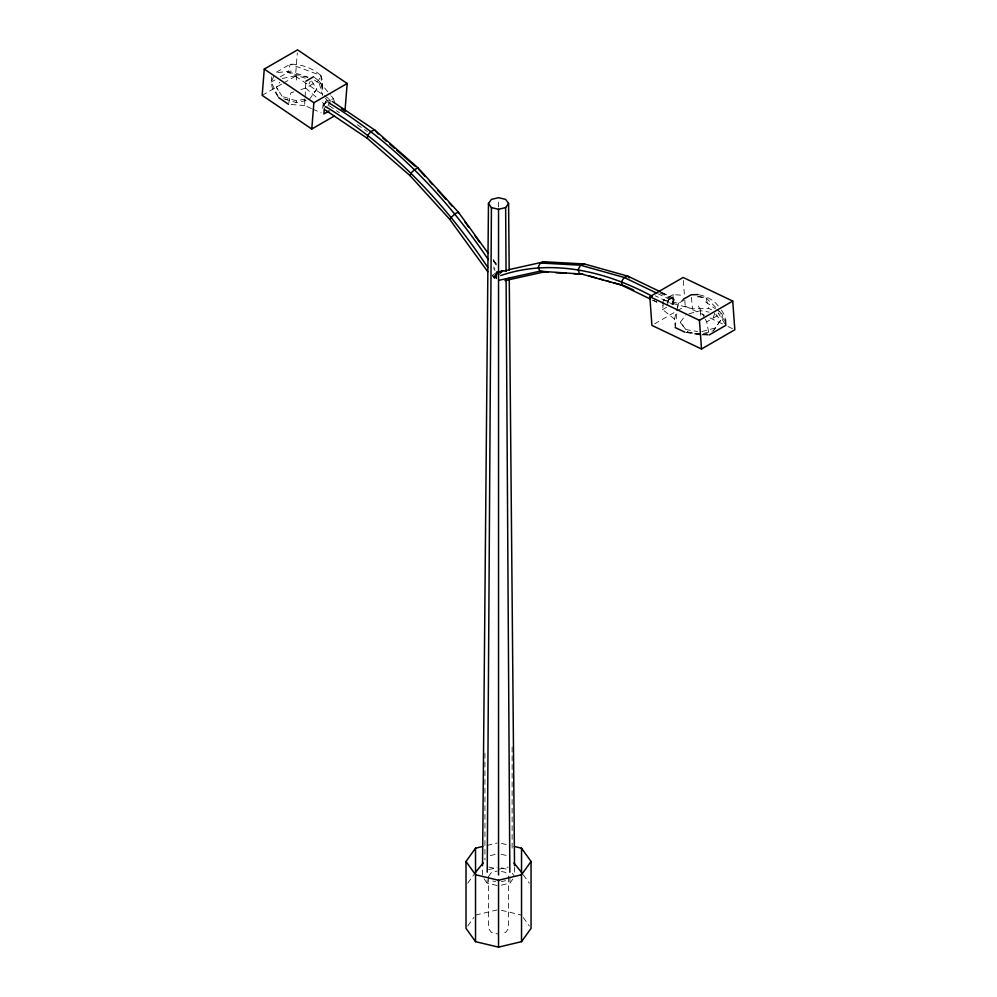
<?xml version="1.0" encoding="UTF-8"?>
<svg xmlns="http://www.w3.org/2000/svg" width="997" height="997" viewBox="0 0 997 997"><rect width="100%" height="100%" fill="white"/><g stroke="black" fill="none" stroke-linecap="round" stroke-linejoin="round"><path stroke-width="0.75" stroke-dasharray="4.99 3.74" d="M488.468 877.036L488.468 928.369L491.421 932.482L498.537 934.177M498.537 207.027L498.537 200.796M508.595 877.036L508.595 928.369L505.641 932.482L501.379 933.504M497.104 885.51L487.147 883.13L487.184 876.899M323.95 106.779L323.988 103.912L320.548 100.946M482.448 875.005L482.523 867.228M305.119 96.809L305.842 81.231M296.358 79.984L296.62 75.473L306.615 78.564M311.488 108.536L304.596 105.545L305.032 98.267M675.218 327.564L677.299 309.269M322.716 108.287L322.978 104.872L326.081 101.033L329.708 99.675M277.939 96.472L272.293 88.023L271.172 82.09L271.595 76.856M283.497 83.063L295.486 76.146L297.318 52.941M663.354 302.727L662.681 309.544L674.508 319.102L675.094 326.156M329.808 104.112L330.244 100.223L326.069 100.934L322.903 106.567M495.534 278.263L496.344 272.007L503.934 270.324M305.119 99.052L296.533 100.871L296.009 102.529M677.599 307.786L678.471 303.337L683.431 299.225M674.508 319.102L676.302 311.936M676.664 310.503L678.471 303.337L683.63 300.359M713.428 317.37L714.749 313.058M667.13 305.568L669.174 299.112L672.9 297.829L674.77 300.222L673.374 304.521L655.291 295.822M671.966 304.696L673.598 299.549L669.174 299.112L658.257 293.866M662.27 303.823L663.628 299.997L673.012 294.589L683.718 295.349M667.591 302.59L669.137 299.013L673.586 298.452L673.76 304.073M497.428 273.776L496.207 276.555L497.378 279.197M278.113 96.373L271.172 82.09L274.138 75.473M309.082 83.922L310.291 81.243M291.411 71.099L275.322 72.818L290.301 64.169C301.48 64.132 312.46 68.083 320.86 75.485L318.529 80.645L305.643 88.085L299.736 89.967M326.081 101.033L323.34 107.078L327.377 107.277M327.926 106.068L329.571 102.442M703.471 333.459L713.378 330.78L720.644 320.286L715.734 314.267M720.644 320.286L713.378 330.78M278.325 90.403L276.356 87.175L279.746 82.203M311.637 81.056L316.797 89.169L309.033 99.899M667.08 302.128L669.174 299.112M467.743 883.192L473.799 874.743M488.468 876.562L491.421 872.45L497.104 871.091M467.743 925.964L473.799 917.514M501.379 885.174L509.916 883.13L513.056 878.743M700.953 335.129L687.918 332.088L680.203 322.367L686.148 314.529M314.329 92.173L316.797 89.169M502.251 271.957L494.288 278.25L492.468 275.745M492.231 275.035L494.026 277.502L498.824 273.502M496.88 275.01L493.926 277.34L494.288 278.25M493.166 274.798L497.204 271.907L493.615 266.959M493.241 276.219L497.316 273.677L493.677 268.667M271.172 82.09L275.022 79.872M280.145 76.906L287.834 72.469L297.193 73.653L307.998 77.143M262.174 95.363L282.163 83.835M331.39 96.111L333.372 98.491L323.988 103.912L324.224 107.502M666.594 307.288L662.681 309.544L662.369 305.256M654.58 323.851L675.891 311.55M677.225 310.777L685.226 306.166L704.505 315.351M708.618 332.051L706.699 321.869L721.678 313.22L723.984 319.962M494.026 277.502L496.892 276.543M293.841 91.849L290.887 92.796L288.482 104.286L304.596 105.545M498.051 272.38L502.114 271.147L505.342 273.764M689.014 313.756L700.467 310.678L709.041 312.098M701.813 331.602L714.699 328.125M702.349 334.743L709.353 332.861M487.035 845.444L497.092 843.038M490.287 855.6L498.537 853.631M488.567 869.646L497.104 867.602M498.537 869.322L508.146 867.029M501.379 881.684L505.641 880.663M475.532 915.096L497.092 909.937M496.456 278.911L496.444 272.119L504.021 270.436M501.067 271.72L504.083 271.047M282.301 78.489L296.62 75.473M306.204 100.498L296.296 102.591L283.572 98.653L276.356 87.175M496.344 272.007L500.27 271.683M673.112 303.524L673.012 294.589L673.112 303.524L692.404 308.771L708.518 308.335L712.693 310.316M707.833 334.942L699.807 334.842L686.434 332.462M496.444 272.119L502.027 272.742M686.472 332.375L701.601 334.095M703.122 334.269L709.166 334.967M697.264 296.707L706.113 297.904L718.563 310.154M680.203 322.367L686.098 329.596L697.526 331.502M700.642 334.219L687.918 332.088L686.098 329.596M699.333 294.825C706.786 296.396 714.201 300.321 718.737 306.59M698.635 296.333L706.113 297.904L708.518 308.335M663.628 299.997L678.471 303.337M501.404 843.387L510.028 845.444M501.279 854.279L508.146 855.924M501.379 867.951L508.495 869.646M488.916 867.029L497.154 868.998M501.379 871.428L505.641 872.45L508.595 876.562M492.842 880.999L495.683 881.684M501.404 910.286L521.531 915.096M307.774 77.392L287.834 72.469L290.301 64.169L320.86 75.485L322.193 79.822L322.903 89.979L321.508 84.633L318.529 80.645L313.569 76.769M296.533 100.871L282.251 96.447L283.572 98.653M284.918 99.077L287.61 99.937M312.859 109.147L321.134 112.736M710.026 317.981L722.426 323.888M727.935 326.505L733.443 329.135M662.008 292.582L672.9 297.829M661.26 292.52L673.586 298.452M659.939 292.968L674.77 300.222M652.674 300.06L656.861 302.079M652.711 300.147L656.886 302.153M329.234 105.832L339.404 112.686M357.2 124.675L367.37 131.529M314.479 80.096L321.782 85.057L322.492 95.214L318.529 80.645L330.406 94.914M295.486 76.146L331.091 100.298M705.589 301.917L715.497 308.871M716.731 309.743L721.678 313.22L719.61 311.176M305.643 88.085L319.401 99.949M325.446 98.391L327.415 100.51M724.707 320.473L718.264 312.971L725.828 325.346M493.241 259.544L496.842 264.517M493.316 260.329L496.905 265.264M493.241 260.952L497.191 266.349M523.263 874.743L529.32 883.192M512.271 873.272L514.626 876.562M523.263 917.514L529.32 925.964M484.006 878.743L487.147 883.13M721.404 310.017L724.296 314.765L725.405 319.638M698.399 306.079L704.617 317.931M705.315 319.239L706.699 321.869M333.372 98.491L334.73 102.679M320.86 75.485L321.782 85.057M691.469 297.33L692.404 308.771M683.356 280.493L684.677 298.614M684.777 300.122L685.226 306.166M700.467 310.678L700.704 315.251M514.539 867.228L514.614 875.005M509.878 876.899L509.916 883.13M512.122 747.052L512.122 850.653M484.941 753.246L484.941 859.925"/><path stroke-width="1.5" d="M498.537 874.967L498.537 209.295L491.421 207.6L488.468 203.488L491.421 199.388L498.537 197.68L505.641 199.388L508.595 203.488L509.193 270.337M487.221 872.238L491.421 207.6M482.536 865.67L488.468 203.488M345.087 109.782L347.168 83.499L297.567 49.85L264.267 69.08L262.174 95.363L311.774 129.012L334.431 115.939M311.774 129.012L313.868 102.728L347.168 83.499M324.299 108.71L323.888 113.945L329.11 110.929M487.757 271.72L449.56 219.103L410.091 175.709L367.307 138.334L367.831 135.094L371.096 131.367L374.66 129.959L418.154 167.982L458.333 212.137L487.932 252.914M410.091 175.709L411.125 172.917L414.715 169.478L418.154 167.982M449.56 219.103L454.993 213.769L458.333 212.137L458.583 213.221M506.052 271.421L505.641 207.6L508.595 203.488M514.34 846.478L521.531 848.198L531.052 861.47L531.052 928.369L521.531 941.654L498.537 947.15L475.532 941.654L466.01 928.369L466.01 861.47L475.532 848.198L482.722 846.478M531.052 861.47L521.531 874.755L498.537 880.251L475.532 874.755L466.01 861.47M475.532 872.325L483.184 862.953M305.842 81.231L313.569 76.769M649.832 296.695L683.132 277.465L732.733 301.094L734.826 329.783L701.514 349.012L651.913 325.396L649.832 296.695L699.433 320.324L732.733 301.094M683.431 299.225L691.158 294.763L698.124 294.576M709.166 334.967L725.828 325.346L725.405 319.638M660.65 291.922L627.948 276.194L584.454 263.981L580.541 265.214L540.262 262.996L538.268 267.196L539.801 271.209L548.225 272.256M541.595 262.585L544.275 261.762L584.454 263.981M498.537 209.295L505.641 207.6M508.146 269.801L544.275 261.762M504.083 271.047L507.099 270.374M500.706 275.558C551.378 258.086 606.625 271.421 652.374 296.396M499.46 280.182L539.801 271.209L582.859 274.175L573.823 273.677M504.993 280.618L543.701 272.007M555.753 272.667L566.296 273.253M625.318 286.089L579.269 273.39L578.248 269.402L580.541 265.214L624.159 277.465L656.898 293.218M588.716 275.82L596.044 277.876M598.973 278.699L603.359 279.933M606.288 280.755L610.675 281.989M613.604 282.799L620.932 284.855M675.218 327.564L684.951 332.2M626.714 286.762L633.656 290.102M649.919 298.801L622.053 285.404L621.53 281.565L624.159 277.465L627.948 276.194L629.344 277.876M332.275 101.407L374.66 129.959L378.162 133.972M341.335 108.698L345.161 111.278M328.661 102.778C393.154 141.823 446.506 197.07 488.231 259.532M325.545 106.604C391.522 146.335 445.235 203.438 487.67 267.246M325.271 110.006L367.307 138.334M264.267 69.08L313.868 102.728M278.736 97.681L288.482 104.286M382.811 138.035L386.3 141.088M389.79 144.141L394.438 148.204M396.769 150.235L415.375 166.499M418.865 169.552L425.133 176.444M429.321 181.043L432.449 184.482M437.683 190.24L446.045 199.425M449.173 202.877L452.314 206.317M513.879 862.953L521.531 872.325M464.976 222.007L468.615 227.029M474.996 235.828L479.557 242.109M699.433 320.324L701.514 349.012M509.255 278.101L514.527 865.683M506.102 279.197L509.841 872.238M521.531 848.198L521.531 941.654M498.537 880.251L498.537 947.15M475.532 848.198L475.532 941.654"/></g></svg>
